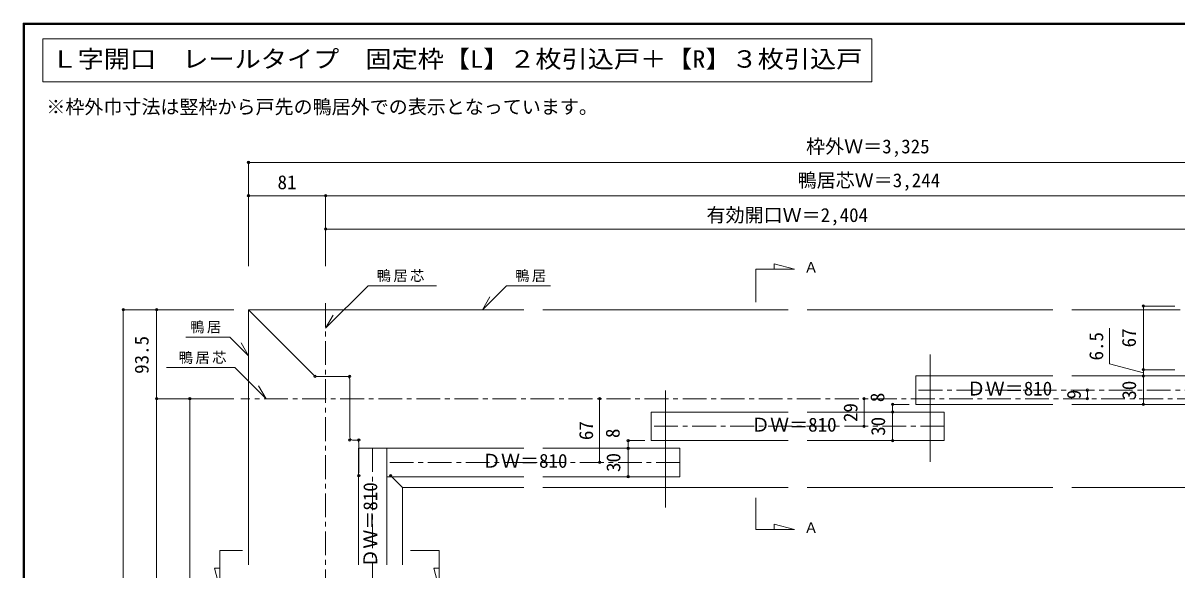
# Model space of a CAD drawing. Units: millimetres, scale not verified. Extents: x -957 to 993, y -689 to 708.
# Drawn here: x -957 to 256, y 133 to 708 of the extents above; entities that cross this region are included whole.
import ezdxf
from ezdxf.enums import TextEntityAlignment as Align

# ---------------------------------------------------------------- set-up
doc = ezdxf.new("R2010")
doc.units = ezdxf.units.MM
doc.header["$LTSCALE"] = 5
doc.header["$PDMODE"] = 32
doc.header["$PDSIZE"] = 2.5
doc.linetypes.add('CHAIN1', pattern=[8, 5, -1, 1, -1])
for name, color, linetype, lineweight in [('0-A_文字', 7, 'Continuous', 9), ('0-B_寸法', 7, 'Continuous', 9), ('F-1_枠', 6, 'Continuous', 9)]:
    doc.layers.add(name, color=color, linetype=linetype, lineweight=lineweight)
doc.styles.add('ＭＳ ゴシック', font='')
doc.styles.get('ＭＳ ゴシック').set_extended_font_data('MS Gothic')

msp = doc.modelspace()

# ---------------------------------------------------------------- linework, layer by layer
at = {"layer": '0-B_寸法'}
for p, q in [((-936.448, 690.897), (-936.448, 645.897)), ((-936.448, 645.897), (-64.881, 645.897)), ((-720.205, 561.028), (-720.205, 452.056)), ((-720.205, 561.028), (597.295, 561.028)), ((-639.205, 526.028), (-639.205, 452.056)), ((-639.205, 526.028), (597.295, 526.028)), ((-639.205, 491.028), (567.295, 491.028)), ((-186.82, 448.762), (-186.82, 414.14)), ((-594.562, 431.361), (-639.205, 386.718)), ((-594.562, 431.361), (-522.567, 431.361)), ((-448.968, 431.361), (-474.203, 406.126)), ((-448.968, 431.361), (-402.796, 431.361)), ((-474.203, 406.126), (-466.316, 419.786)), ((-851.877, 406.126), (-735.626, 406.126)), ((-851.877, 406.126), (-851.877, -502.374)), ((-816.877, 312.626), (-816.877, 406.126)), ((-720.205, 406.126), (-430.705, 406.126)), ((-651.084, 337.004), (-720.205, 406.126)), ((-720.205, 406.126), (-720.205, 137.994)), ((-639.205, 386.718), (-631.318, 400.378)), ((-410.705, 406.126), (-152.705, 406.126)), ((-132.705, 406.126), (125.295, 406.126)), ((145.295, 406.126), (259.295, 406.126)), ((-739.902, 377.52), (-786.074, 377.52)), ((-739.902, 377.52), (-720.205, 357.823)), ((185.135, 386.773), (185.135, 349.259)), ((-720.205, 357.823), (-728.092, 371.484)), ((-3.705, 246.126), (-3.705, 359.126)), ((-734.42, 345.318), (-806.416, 345.318)), ((-734.42, 345.318), (-701.728, 312.626)), ((220.726, 339.723), (185.135, 349.259)), ((220.726, 343.126), (253.734, 343.126)), ((220.726, 343.126), (220.726, 336.626)), ((-648.963, 336.126), (-616.705, 336.126)), ((-613.705, 272.126), (-613.705, 333.126)), ((-18.705, 306.626), (-18.705, 336.626)), ((-18.705, 336.626), (125.295, 336.626)), ((145.295, 336.626), (289.295, 336.626)), ((220.726, 336.626), (253.734, 336.626)), ((220.726, 336.626), (220.726, 306.626)), ((-701.728, 312.626), (-709.615, 326.286)), ((-281.705, 198.126), (-281.705, 321.126)), ((-816.877, 312.626), (-781.877, 312.626)), ((-816.877, 312.626), (-816.877, -502.374)), ((-786.474, 312.626), (-735.626, 312.626)), ((-781.877, 312.626), (-781.877, -209.374)), ((-43.061, 306.626), (-43.061, 298.626)), ((-43.061, 306.626), (-25.685, 306.626)), ((-18.705, 306.626), (125.295, 306.626)), ((145.295, 306.626), (289.295, 306.626)), ((220.726, 306.626), (253.734, 306.626)), ((-296.705, 268.626), (-296.705, 298.626)), ((-296.705, 298.626), (-152.705, 298.626)), ((-132.705, 298.626), (11.295, 298.626)), ((-43.061, 298.626), (-25.685, 298.626)), ((-43.061, 298.626), (-43.061, 268.626)), ((11.295, 268.626), (11.295, 298.626)), ((-610.705, 269.126), (-607.205, 269.126)), ((-321.061, 268.626), (-321.061, 260.626)), ((-321.061, 268.626), (-303.685, 268.626)), ((-296.705, 268.626), (-152.705, 268.626)), ((-132.705, 268.626), (11.295, 268.626)), ((-43.061, 268.626), (-25.685, 268.626)), ((-604.705, 260.626), (-604.705, 137.994)), ((-604.705, 260.626), (-430.705, 260.626)), ((-604.205, 266.626), (-604.205, 234.626)), ((-574.705, 260.626), (-574.705, 230.626)), ((-410.705, 260.626), (-266.705, 260.626)), ((-321.061, 260.626), (-303.685, 260.626)), ((-321.061, 260.626), (-321.061, 230.626)), ((-266.705, 230.626), (-266.705, 260.626)), ((-574.705, 230.626), (-430.705, 230.626)), ((-574.705, 230.626), (-574.705, 137.994)), ((-569.827, 230.747), (-558.205, 219.126)), ((-410.705, 230.626), (-266.705, 230.626)), ((-321.061, 230.626), (-303.685, 230.626)), ((-558.205, 219.126), (-430.705, 219.126)), ((-558.205, 219.126), (-558.205, 137.994)), ((-410.705, 219.126), (-152.705, 219.126)), ((-132.705, 219.126), (125.295, 219.126)), ((145.295, 219.126), (403.295, 219.126)), ((-750.291, 152.917), (-726.684, 152.917)), ((-549.781, 152.917), (-519.681, 152.917))]:
    msp.add_line(p, q, dxfattribs=at)
at = {"layer": '0-B_寸法', "color": 4}
for p, q in [((-639.205, 526.028), (-720.205, 526.028)), ((220.726, 343.126), (220.726, 410.126)), ((220.726, 410.126), (253.734, 410.126)), ((220.726, 343.126), (253.734, 343.126)), ((161.771, 321.626), (161.771, 312.626)), ((-351.061, 245.626), (-351.061, 312.626)), ((-73.061, 283.626), (-73.061, 312.626))]:
    msp.add_line(p, q, dxfattribs=at)
at = {"layer": '0-B_寸法', "color": 4, "linetype": 'CHAIN1'}
for p, q in [((-639.205, 413.151), (-639.205, -559.374)), ((641.295, 312.626), (-728.384, 312.626))]:
    msp.add_line(p, q, dxfattribs=at)
at = {"layer": '0-B_寸法', "linetype": 'CHAIN1'}
for p, q in [((289.295, 321.626), (-18.705, 321.626)), ((11.295, 283.626), (-296.705, 283.626)), ((-589.705, 260.626), (-589.705, -4.374)), ((-266.705, 245.626), (-574.705, 245.626))]:
    msp.add_line(p, q, dxfattribs=at)
at = {"layer": '0-B_寸法'}
for points in [[(-936.448, 690.897), (-64.881, 690.897), (-64.881, 645.897)], [(-186.82, 448.762), (-146.082, 448.762), (-167.418, 454.479), (-167.418, 448.762)], [(-186.82, 208.394), (-186.82, 175.017), (-146.082, 175.017), (-167.418, 180.735), (-167.418, 175.017)], [(-750.291, 152.917), (-750.291, 113.266), (-755.931, 134.315), (-750.291, 134.315)], [(-519.681, 152.917), (-519.681, 113.266), (-525.321, 134.315), (-519.681, 134.315)]]:
    msp.add_lwpolyline(points, dxfattribs=at)
for centre, start, end in [((-648.963, 339.126), 225, 270), ((-616.705, 333.126), 0, 90), ((-610.705, 272.126), 180, 270), ((-607.205, 266.126), 0, 90), ((-571.948, 228.626), 45, 90)]:
    msp.add_arc(centre, 3, start, end, dxfattribs=at)
for p in [(-720.205, 561.028), (-720.205, 526.028), (-639.205, 526.028), (-639.205, 491.028), (-851.877, 406.126), (-816.877, 406.126), (220.726, 410.126), (220.726, 343.126), (-650.205, 336.126), (-613.705, 336.126), (220.726, 336.626), (161.771, 321.626), (-816.877, 312.626), (-781.877, 312.626), (-351.061, 312.626), (-73.061, 312.626), (-43.061, 306.626), (161.771, 312.626), (220.726, 306.626), (-43.061, 298.626), (-73.061, 283.626), (-613.705, 269.126), (-604.205, 269.126), (-321.061, 268.626), (-43.061, 268.626), (-321.061, 260.626), (-351.061, 245.626), (-604.205, 231.626), (-570.705, 231.626), (-570.705, 231.626), (-321.061, 230.626)]:
    msp.add_point(p, dxfattribs=at)
at = {"layer": 'F-1_枠'}
for p, q in [((-957.218, 707.602), (-957.218, -689.065)), ((-957.218, 707.602), (992.782, 707.602)), ((-957.218, 706.769), (992.782, 706.769)), ((-957.218, 705.935), (992.782, 705.935)), ((-956.385, 707.602), (-956.385, -689.065)), ((-955.551, 707.602), (-955.551, -689.065))]:
    msp.add_line(p, q, dxfattribs=at)

# ---------------------------------------------------------------- texts
at = {"layer": '0-A_文字', "style": 'ＭＳ ゴシック'}
msp.add_text('※枠外巾寸法は竪枠から戸先の鴨居外での表示となっています。', height=14.66, dxfattribs=at).set_placement((-932.755, 607.806), align=Align.BOTTOM_LEFT)
at = {"layer": '0-B_寸法', "style": 'ＭＳ ゴシック', "width": 1.1}
msp.add_text('Ｌ字開口\u3000レールタイプ\u3000固定枠【L】２枚引込戸＋【R】３枚引込戸', height=18.33, dxfattribs=at).set_placement((-927.321, 655.158), align=Align.BOTTOM_LEFT)
at = {"layer": '0-B_寸法', "style": 'ＭＳ ゴシック'}
for s, height, p in [('枠外Ｗ＝3,325', 14.66, (-133.944, 566.186)), ('81', 14.66, (-689.705, 528.528)), ('鴨居芯Ｗ＝3,244', 14.66, (-142.879, 530.603)), ('有効開口Ｗ＝2,404', 14.66, (-238.66, 494.034)), ('Ａ', 11, (-136.214, 441.912)), ('ＤＷ＝810', 14.66, (34.869, 311.626)), ('ＤＷ＝810', 14.66, (-191.847, 273.626)), ('ＤＷ＝810', 14.66, (-474.733, 235.626)), ('Ａ', 11, (-136.214, 168.168))]:
    msp.add_text(s, height=height, dxfattribs=at).set_placement(p, align=Align.BOTTOM_LEFT)
for s, p in [('93.5', (-820.843, 338.761)), ('6.5', (182.754, 352.864)), ('67', (217.134, 366.626)), ('30', (217.322, 311.626)), ('8', (-47.314, 309.04)), ('9', (159.271, 312.126)), ('29', (-75.561, 288.126)), ('30', (-46.561, 273.626)), ('67', (-353.561, 269.126)), ('8', (-325.618, 271.3)), ('30', (-324.866, 235.626)), ('ＤＷ＝810', (-580.48, 134.941))]:
    msp.add_text(s, height=14.66, rotation=90, dxfattribs=at).set_placement(p, align=Align.BOTTOM_LEFT)
at = {"layer": '0-B_寸法', "char_height": 11, "attachment_point": 7, "style": 'ＭＳ ゴシック'}
for s, insert in [('\\T1.17;鴨居芯', (-585.443, 435.201)), ('\\T1.17;鴨居', (-439.848, 435.201)), ('\\T1.17;鴨居', (-781.522, 381.36)), ('\\T1.17;鴨居芯', (-793.54, 349.157))]:
    msp.add_mtext(s, dxfattribs=dict(at, insert=insert))

doc.saveas('drawing.dxf')
